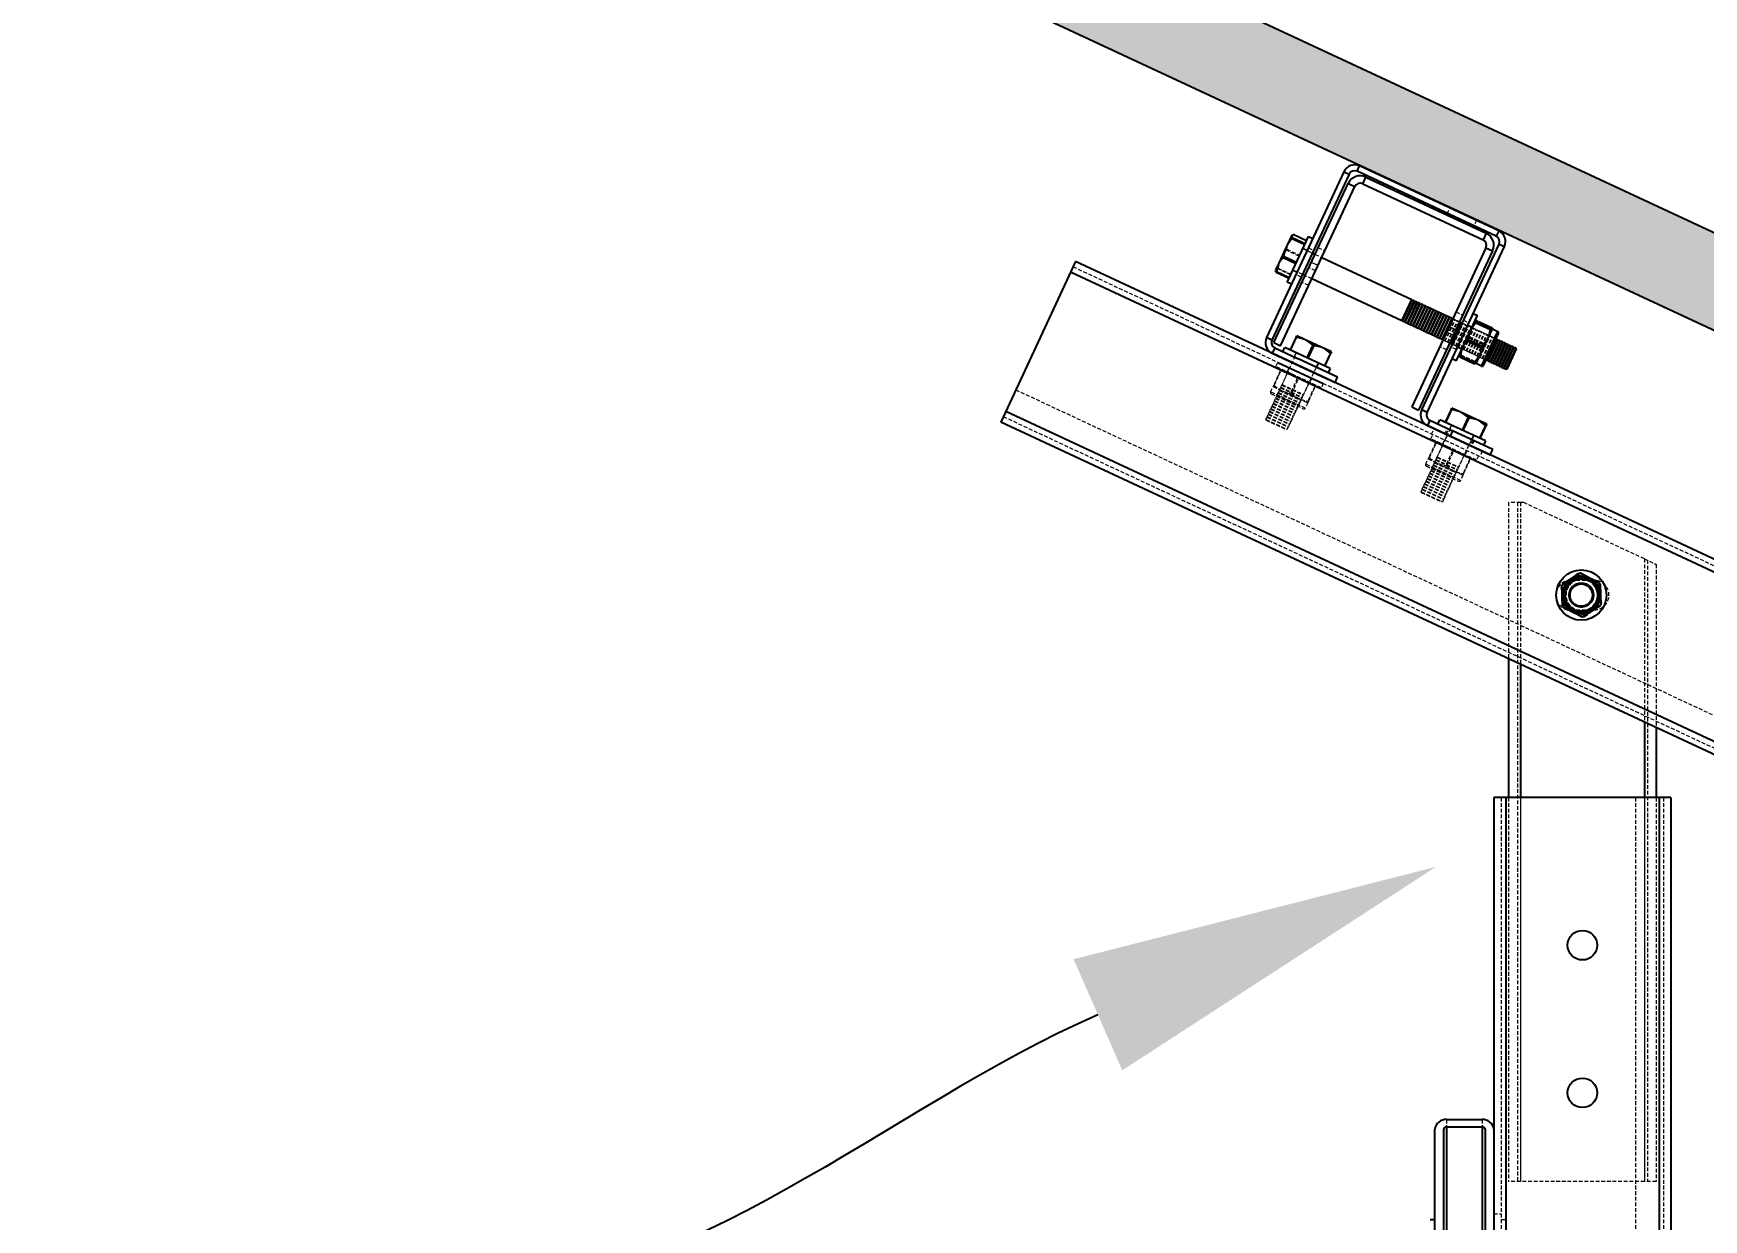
# Model space of a CAD drawing. Header units: millimetres. Extents: x -116399 to 112199, y -90759 to -31335.
# Drawn here: x -33124 to -32559, y -40128 to -39726 of the extents above; entities that cross this region are included whole.
import ezdxf
from ezdxf import colors
from ezdxf.entities.mleader import LeaderData, LeaderLine
from ezdxf.math import Vec2, Vec3

# ---------------------------------------------------------------- set-up
doc = ezdxf.new("R2010")
doc.units = ezdxf.units.MM
doc.linetypes.add('HIDDEN', pattern=[1.905, 1.27, -0.635])
doc.styles.add('Annotative', font='simplex.shx', dxfattribs={"height": 2.5})

# ---------------------------------------------------------------- blocks, each defined once
blk = doc.blocks.new('pannello sezione')
h = blk.add_hatch(color=4)
h.dxf.hatch_style = 1
h.paths.add_polyline_path([(1192, 0), (-1192, 0), (-1192, -30), (1192, -30)])
at = {"color": 4, "linetype": 'Continuous', "lineweight": 25}
for p, q in [((1192, 0), (-1192, 0)), ((1192, -30), (-1192, -30))]:
    blk.add_line(p, q, dxfattribs=at)
blk = doc.blocks.new('A$Cebdbe276')
at = {"color": 5, "linetype": 'Continuous', "lineweight": 25}
for p, q in [((-26, -2), (-26, 0)), ((26, 0), (-26, 0)), ((26, 0), (26, -2)), ((-30, -4), (-28, -4)), ((-30, -4), (-30, -66)), ((-28, -4), (-28, -66)), ((26, -2), (-26, -2)), ((28, -4), (30, -4)), ((28, -66), (28, -4)), ((30, -66), (30, -4)), ((-36.81, -30.89), (-36.9, -30.99)), ((-36.9, -30.97), (-36.9, -30.99)), ((-36.9, -30.99), (-36.9, -31.22)), ((-36.9, -31.22), (-36.4, -31.73)), ((-36.9, -31.22), (-36.9, -34.68)), ((-36.4, -31.98), (-36.9, -34.68)), ((-36.4, -30.47), (-36.57, -30.64)), ((-36.4, -30.47), (-31.6, -30.47)), ((-36.4, -31.98), (-36.4, -31.73)), ((-31.6, -31.73), (-36.4, -31.73)), ((-36.4, -31.98), (-31.6, -31.98)), ((-31.6, -29), (-30, -29)), ((-31.6, -45.05), (-31.6, -29)), ((-28, -33.5), (-27, -33.5)), ((-24.5, -33.5), (9.2, -33.5)), ((9.2, -41.5), (9.2, -33.5)), ((9.2, -33.7), (9.4, -33.7)), ((9.4, -33.5), (10.2, -33.5)), ((9.4, -41.5), (9.4, -33.5)), ((10.2, -41.5), (10.2, -33.5)), ((10.2, -33.7), (10.4, -33.7)), ((10.4, -33.5), (11.2, -33.5)), ((10.4, -41.5), (10.4, -33.5)), ((11.2, -41.5), (11.2, -33.5)), ((11.2, -33.7), (11.4, -33.7)), ((11.4, -33.5), (12.2, -33.5)), ((11.4, -41.5), (11.4, -33.5)), ((12.2, -41.5), (12.2, -33.5)), ((12.2, -33.7), (12.4, -33.7)), ((12.4, -33.5), (13.2, -33.5)), ((12.4, -41.5), (12.4, -33.5)), ((13.2, -41.5), (13.2, -33.5)), ((13.2, -33.7), (13.4, -33.7)), ((13.4, -33.5), (14.2, -33.5)), ((13.4, -41.5), (13.4, -33.5)), ((14.2, -41.5), (14.2, -33.5)), ((14.2, -33.7), (14.4, -33.7)), ((14.4, -33.5), (15.2, -33.5)), ((14.4, -41.5), (14.4, -33.5)), ((15.2, -41.5), (15.2, -33.5)), ((15.2, -33.7), (15.4, -33.7)), ((15.4, -33.5), (16.2, -33.5)), ((15.4, -41.5), (15.4, -33.5)), ((16.2, -41.5), (16.2, -33.5)), ((16.2, -33.7), (16.4, -33.7)), ((16.4, -33.5), (17.2, -33.5)), ((16.4, -41.5), (16.4, -33.5)), ((17.2, -41.5), (17.2, -33.5)), ((17.2, -33.7), (17.4, -33.7)), ((17.4, -33.5), (18.2, -33.5)), ((17.4, -41.5), (17.4, -33.5)), ((18.2, -41.5), (18.2, -33.5)), ((18.2, -33.7), (18.4, -33.7)), ((18.4, -33.5), (19.2, -33.5)), ((18.4, -41.5), (18.4, -33.5)), ((19.2, -41.5), (19.2, -33.5)), ((19.2, -33.7), (19.4, -33.7)), ((19.4, -33.5), (20.2, -33.5)), ((19.4, -41.5), (19.4, -33.5)), ((20.2, -41.5), (20.2, -33.5)), ((20.2, -33.7), (20.4, -33.7)), ((20.4, -33.5), (21.2, -33.5)), ((20.4, -41.5), (20.4, -33.5)), ((21.2, -41.5), (21.2, -33.5)), ((21.2, -33.7), (21.4, -33.7)), ((21.4, -33.5), (22.2, -33.5)), ((21.4, -41.5), (21.4, -33.5)), ((22.2, -41.5), (22.2, -33.5)), ((22.2, -33.7), (22.4, -33.7)), ((22.4, -33.5), (23.2, -33.5)), ((22.4, -41.5), (22.4, -33.5)), ((23.2, -41.5), (23.2, -33.5)), ((23.2, -33.7), (23.4, -33.7)), ((23.4, -33.5), (24.2, -33.5)), ((23.4, -41.5), (23.4, -33.5)), ((24.2, -41.5), (24.2, -33.5)), ((24.2, -33.7), (24.4, -33.7)), ((24.4, -33.5), (24.5, -33.5)), ((24.4, -41.5), (24.4, -33.5)), ((27, -33.5), (27.2, -33.5)), ((27.2, -41.5), (27.2, -33.5)), ((27.2, -33.7), (27.4, -33.7)), ((27.4, -33.5), (28, -33.5)), ((27.4, -41.5), (27.4, -33.5)), ((30, -29), (31.6, -29)), ((31.6, -45.05), (31.6, -29)), ((31.6, -31.01), (31.62, -30.98)), ((32.12, -30.74), (37.58, -30.74)), ((32.12, -31.53), (32.12, -31.3)), ((37.58, -31.3), (32.12, -31.3)), ((32.12, -31.53), (37.58, -31.53)), ((37.58, -31.53), (37.58, -31.3)), ((38.08, -30.98), (38.1, -31.01)), ((38.1, -31.01), (40.1, -31.01)), ((38.1, -43.99), (38.1, -31.01)), ((40.1, -43.99), (40.1, -31.01)), ((40.6, -43.49), (40.6, -31.51)), ((40.6, -33.5), (41.2, -33.5)), ((41.2, -41.5), (41.2, -33.5)), ((41.2, -33.7), (41.4, -33.7)), ((41.4, -33.5), (42.2, -33.5)), ((41.4, -41.5), (41.4, -33.5)), ((42.2, -41.5), (42.2, -33.5)), ((42.2, -33.7), (42.4, -33.7)), ((42.4, -33.5), (43.2, -33.5)), ((42.4, -41.5), (42.4, -33.5)), ((43.2, -41.5), (43.2, -33.5)), ((43.2, -33.7), (43.4, -33.7)), ((43.4, -33.5), (44.2, -33.5)), ((43.4, -41.5), (43.4, -33.5)), ((44.2, -41.5), (44.2, -33.5)), ((44.2, -33.7), (44.4, -33.7)), ((44.4, -33.5), (45.2, -33.5)), ((44.4, -41.5), (44.4, -33.5)), ((45.2, -41.5), (45.2, -33.5)), ((45.2, -33.7), (45.4, -33.7)), ((45.4, -33.5), (46.2, -33.5)), ((45.4, -41.5), (45.4, -33.5)), ((46.2, -41.5), (46.2, -33.5)), ((46.2, -33.7), (46.4, -33.7)), ((46.4, -33.5), (47.2, -33.5)), ((46.4, -41.5), (46.4, -33.5)), ((47.2, -41.5), (47.2, -33.5)), ((47.2, -33.7), (47.4, -33.7)), ((47.4, -33.5), (48.2, -33.5)), ((47.4, -41.5), (47.4, -33.5)), ((48.2, -41.5), (48.2, -33.5)), ((48.2, -33.7), (48.4, -33.7)), ((48.4, -41.3), (48.4, -33.7)), ((-36.9, -34.68), (-36.9, -35.93)), ((-36.9, -35.93), (-36.4, -38.63)), ((-36.9, -35.93), (-36.9, -41.19)), ((-36.4, -39), (-36.9, -41.19)), ((-31.6, -38.63), (-36.4, -38.63)), ((-36.4, -39), (-36.4, -38.63)), ((-36.4, -39), (-31.6, -39)), ((32.12, -38.29), (32.12, -37.88)), ((37.58, -37.88), (32.12, -37.88)), ((32.12, -38.29), (37.58, -38.29)), ((37.58, -38.29), (37.58, -37.88)), ((-36.9, -41.19), (-36.9, -42.21)), ((-36.9, -42.21), (-36.4, -44.4)), ((-36.9, -42.21), (-36.9, -44.03)), ((-36.4, -44.53), (-36.81, -44.11)), ((-31.6, -44.4), (-36.4, -44.4)), ((-36.4, -44.53), (-36.4, -44.4)), ((-36.4, -44.53), (-31.6, -44.53)), ((-31.6, -46), (-31.6, -45.05)), ((-27, -41.5), (-28, -41.5)), ((9.2, -41.5), (-24.5, -41.5)), ((9.4, -41.3), (9.2, -41.3)), ((10.2, -41.5), (9.4, -41.5)), ((10.4, -41.3), (10.2, -41.3)), ((11.2, -41.5), (10.4, -41.5)), ((11.4, -41.3), (11.2, -41.3)), ((12.2, -41.5), (11.4, -41.5)), ((12.4, -41.3), (12.2, -41.3)), ((13.2, -41.5), (12.4, -41.5)), ((13.4, -41.3), (13.2, -41.3)), ((14.2, -41.5), (13.4, -41.5)), ((14.4, -41.3), (14.2, -41.3)), ((15.2, -41.5), (14.4, -41.5)), ((15.4, -41.3), (15.2, -41.3)), ((16.2, -41.5), (15.4, -41.5)), ((16.4, -41.3), (16.2, -41.3)), ((17.2, -41.5), (16.4, -41.5)), ((17.4, -41.3), (17.2, -41.3)), ((18.2, -41.5), (17.4, -41.5)), ((18.4, -41.3), (18.2, -41.3)), ((19.2, -41.5), (18.4, -41.5)), ((19.4, -41.3), (19.2, -41.3)), ((20.2, -41.5), (19.4, -41.5)), ((20.4, -41.3), (20.2, -41.3)), ((21.2, -41.5), (20.4, -41.5)), ((21.4, -41.3), (21.2, -41.3)), ((22.2, -41.5), (21.4, -41.5)), ((22.4, -41.3), (22.2, -41.3)), ((23.2, -41.5), (22.4, -41.5)), ((23.4, -41.3), (23.2, -41.3)), ((24.2, -41.5), (23.4, -41.5)), ((24.4, -41.3), (24.2, -41.3)), ((24.5, -41.5), (24.4, -41.5)), ((27.2, -41.5), (27, -41.5)), ((27.4, -41.3), (27.2, -41.3)), ((28, -41.5), (27.4, -41.5)), ((32.2, -41.5), (31.6, -41.5)), ((31.62, -44.02), (31.6, -43.99)), ((31.6, -46), (31.6, -45.05)), ((32.12, -43.47), (32.12, -43.7)), ((32.12, -44.26), (32.12, -44.08)), ((37.58, -44.08), (32.12, -44.08)), ((32.12, -44.26), (37.58, -44.26)), ((37.95, -41.43), (37.58, -43.47)), ((37.58, -43.47), (37.58, -43.7)), ((37.58, -44.26), (37.58, -44.08)), ((38.1, -43.99), (38.08, -44.02)), ((40.1, -43.99), (38.1, -43.99)), ((41.2, -41.5), (40.6, -41.5)), ((41.4, -41.3), (41.2, -41.3)), ((42.2, -41.5), (41.4, -41.5)), ((42.4, -41.3), (42.2, -41.3)), ((43.2, -41.5), (42.4, -41.5)), ((43.4, -41.3), (43.2, -41.3)), ((44.2, -41.5), (43.4, -41.5)), ((44.4, -41.3), (44.2, -41.3)), ((45.2, -41.5), (44.4, -41.5)), ((45.4, -41.3), (45.2, -41.3)), ((46.2, -41.5), (45.4, -41.5)), ((46.4, -41.3), (46.2, -41.3)), ((47.2, -41.5), (46.4, -41.5)), ((47.4, -41.3), (47.2, -41.3)), ((48.2, -41.5), (47.4, -41.5)), ((48.4, -41.3), (48.2, -41.3)), ((-30, -46), (-31.6, -46)), ((31.6, -46), (30, -46)), ((-21, -61.6), (-21, -61.1)), ((-18.33, -61.1), (-21, -61.1)), ((-21, -61.6), (-20.81, -61.6)), ((-21, -61.6), (-21, -66.4)), ((-18.33, -61.1), (-20.81, -61.6)), ((-20.81, -66.4), (-20.81, -61.6)), ((-17.17, -61.1), (-18.33, -61.1)), ((-11.83, -61.1), (-17.17, -61.1)), ((-14.69, -61.6), (-17.17, -61.1)), ((-14.69, -61.6), (-14.31, -61.6)), ((-14.69, -61.6), (-14.69, -66.4)), ((-11.83, -61.1), (-14.31, -61.6)), ((-14.31, -66.4), (-14.31, -61.6)), ((-10.67, -61.1), (-11.83, -61.1)), ((-8.19, -61.6), (-10.67, -61.1)), ((-8, -61.1), (-10.67, -61.1)), ((-8.19, -61.6), (-8.19, -66.4)), ((-8.19, -61.6), (-8, -61.6)), ((-8, -61.1), (-8, -61.6)), ((-8, -66.4), (-8, -61.6)), ((37, -61.6), (37, -61.1)), ((39.67, -61.1), (37, -61.1)), ((37, -61.6), (37.19, -61.6)), ((37, -61.6), (37, -66.4)), ((39.67, -61.1), (37.19, -61.6)), ((37.19, -66.4), (37.19, -61.6)), ((40.83, -61.1), (39.67, -61.1)), ((46.17, -61.1), (40.83, -61.1)), ((43.31, -61.6), (40.83, -61.1)), ((43.31, -61.6), (43.69, -61.6)), ((43.31, -61.6), (43.31, -66.4)), ((46.17, -61.1), (43.69, -61.6)), ((43.69, -66.4), (43.69, -61.6)), ((47.33, -61.1), (46.17, -61.1)), ((49.81, -61.6), (47.33, -61.1)), ((50, -61.1), (47.33, -61.1)), ((49.81, -61.6), (49.81, -66.4)), ((49.81, -61.6), (50, -61.6)), ((50, -61.1), (50, -61.6)), ((50, -66.4), (50, -61.6)), ((-28, -66), (-30, -66)), ((-23, -68), (-23, -66.4)), ((-6, -66.4), (-23, -66.4)), ((-6, -66.4), (-6, -68)), ((30, -66), (28, -66)), ((35, -68), (35, -66.4)), ((52, -66.4), (35, -66.4)), ((52, -66.4), (52, -68)), ((-26, -68), (-26, -70)), ((-26, -68), (-17.5, -68)), ((-26, -70), (-17.5, -70)), ((-2.5, -68), (-17.5, -68)), ((-17.5, -70), (-2.5, -70)), ((-2.5, -70), (-2.5, -68)), ((32, -68), (32, -70)), ((32, -68), (40.5, -68)), ((32, -70), (40.5, -70)), ((40.5, -68), (40.5, -70)), ((55.5, -68), (40.5, -68)), ((40.5, -70), (55.5, -70)), ((55.5, -70), (55.5, -68))]:
    blk.add_line(p, q, dxfattribs=at)
at = {"color": 5, "linetype": 'HIDDEN', "lineweight": 18}
for p, q in [((-26, 0), (-26, -2)), ((-26, -2), (-26, 0)), ((-26, 0), (-26, -2)), ((-26, -2), (-26, 0)), ((-26, 0), (-26, -2)), ((-26, -2), (-26, 0)), ((-26, 0), (-26, -2)), ((-26, -2), (-26, 0)), ((-26, 0), (-26, -2)), ((-26, -2), (-26, 0)), ((-26, 0), (-26, -2)), ((-26, -2), (-26, 0)), ((-26, 0), (-26, -2)), ((-26, -2), (-26, 0)), ((-26, 0), (-26, -2)), ((-26, -2), (-26, 0)), ((-26, 0), (-26, -2)), ((7.72, -2), (7.72, 0)), ((17.72, 0), (17.72, -2)), ((26, -2), (26, 0)), ((26, 0), (26, -2)), ((26, -2), (26, 0)), ((26, 0), (26, -2)), ((26, -2), (26, 0)), ((26, 0), (26, -2)), ((26, -2), (26, 0)), ((26, 0), (26, -2)), ((26, -2), (26, 0)), ((26, 0), (26, -2)), ((26, -2), (26, 0)), ((26, 0), (26, -2)), ((26, -2), (26, 0)), ((26, 0), (26, -2)), ((26, -2), (26, 0)), ((26, 0), (26, -2)), ((26, -2), (26, 0)), ((-28, -4), (-30, -4)), ((-30, -4), (-28, -4)), ((-28, -4), (-30, -4)), ((-30, -4), (-28, -4)), ((-28, -4), (-30, -4)), ((-30, -4), (-28, -4)), ((-28, -4), (-30, -4)), ((-30, -4), (-28, -4)), ((-28, -4), (-30, -4)), ((-30, -4), (-28, -4)), ((-28, -4), (-30, -4)), ((-30, -4), (-28, -4)), ((-28, -4), (-30, -4)), ((-30, -4), (-28, -4)), ((-28, -4), (-30, -4)), ((-30, -4), (-28, -4)), ((-28, -4), (-30, -4)), ((30, -4), (28, -4)), ((28, -4), (30, -4)), ((30, -4), (28, -4)), ((28, -4), (30, -4)), ((30, -4), (28, -4)), ((28, -4), (30, -4)), ((30, -4), (28, -4)), ((28, -4), (30, -4)), ((30, -4), (28, -4)), ((28, -4), (30, -4)), ((30, -4), (28, -4)), ((28, -4), (30, -4)), ((30, -4), (28, -4)), ((28, -4), (30, -4)), ((30, -4), (28, -4)), ((28, -4), (30, -4)), ((30, -4), (28, -4)), ((-36.9, -32.79), (-36.4, -30.6)), ((-36.4, -36), (-36.9, -33.81)), ((-36.4, -30.47), (-36.4, -30.6)), ((-31.6, -30.6), (-36.4, -30.6)), ((-31.6, -33.3), (-30, -33.3)), ((-31.6, -33.5), (-28, -33.5)), ((-30, -32.5), (-28, -32.5)), ((24.5, -33.5), (25.2, -33.5)), ((25.2, -41.5), (25.2, -33.5)), ((25.2, -33.7), (25.4, -33.7)), ((25.4, -41.5), (25.4, -33.5)), ((25.4, -33.5), (26.2, -33.5)), ((26.2, -41.5), (26.2, -33.5)), ((26.2, -33.7), (26.4, -33.7)), ((26.4, -41.5), (26.4, -33.5)), ((26.4, -33.5), (27, -33.5)), ((28, -32.5), (30, -32.5)), ((28, -33.5), (28.2, -33.5)), ((28.2, -41.5), (28.2, -33.5)), ((28.2, -33.7), (28.4, -33.7)), ((28.4, -41.5), (28.4, -33.5)), ((28.4, -33.5), (29.2, -33.5)), ((29.2, -41.5), (29.2, -33.5)), ((29.2, -33.7), (29.4, -33.7)), ((29.4, -41.5), (29.4, -33.5)), ((29.4, -33.5), (30.2, -33.5)), ((30, -33.3), (31.6, -33.3)), ((30.2, -41.5), (30.2, -33.5)), ((30.2, -33.7), (30.4, -33.7)), ((30.4, -41.5), (30.4, -33.5)), ((30.4, -33.5), (31.2, -33.5)), ((31.2, -41.5), (31.2, -33.5)), ((31.2, -33.7), (31.4, -33.7)), ((31.4, -41.5), (31.4, -33.5)), ((31.4, -33.5), (32.2, -33.5)), ((31.6, -43.97), (31.6, -31.03)), ((31.6, -33.5), (40.5, -33.5)), ((32.12, -30.74), (32.12, -30.92)), ((37.58, -30.92), (32.12, -30.92)), ((32.2, -41.5), (32.2, -33.5)), ((32.2, -33.7), (32.4, -33.7)), ((32.4, -41.5), (32.4, -33.5)), ((32.4, -33.5), (33.2, -33.5)), ((33.2, -41.5), (33.2, -33.5)), ((33.2, -33.7), (33.4, -33.7)), ((33.4, -41.5), (33.4, -33.5)), ((33.4, -33.5), (34.2, -33.5)), ((34.2, -41.5), (34.2, -33.5)), ((34.2, -33.7), (34.4, -33.7)), ((34.4, -41.5), (34.4, -33.5)), ((34.4, -33.5), (35.2, -33.5)), ((35.2, -41.5), (35.2, -33.5)), ((35.2, -33.7), (35.4, -33.7)), ((35.4, -41.5), (35.4, -33.5)), ((35.4, -33.5), (36.2, -33.5)), ((36.2, -41.5), (36.2, -33.5)), ((36.2, -33.7), (36.4, -33.7)), ((36.4, -41.5), (36.4, -33.5)), ((36.4, -33.5), (37.2, -33.5)), ((37.2, -41.5), (37.2, -33.5)), ((37.2, -33.7), (37.4, -33.7)), ((37.4, -41.5), (37.4, -33.5)), ((37.4, -33.5), (38.2, -33.5)), ((37.58, -30.74), (37.58, -30.92)), ((38.2, -41.5), (38.2, -33.5)), ((38.2, -33.7), (38.4, -33.7)), ((38.4, -41.5), (38.4, -33.5)), ((38.4, -33.5), (39.2, -33.5)), ((39.2, -41.5), (39.2, -33.5)), ((39.2, -33.7), (39.4, -33.7)), ((39.4, -41.5), (39.4, -33.5)), ((39.4, -33.5), (40.2, -33.5)), ((40.1, -31.01), (40.1, -43.97)), ((40.2, -41.5), (40.2, -33.5)), ((40.2, -33.7), (40.4, -33.7)), ((40.4, -41.5), (40.4, -33.5)), ((40.4, -33.5), (40.6, -33.5)), ((40.5, -33.5), (40.6, -33.4)), ((40.5, -41.5), (40.5, -33.5)), ((-36.9, -39.07), (-36.4, -36.37)), ((-36.4, -36), (-36.4, -36.37)), ((-36.4, -36), (-31.6, -36)), ((-31.6, -36.37), (-36.4, -36.37)), ((24.5, -36.5), (27, -36.5)), ((27, -36.5), (24.5, -36.5)), ((24.5, -36.5), (27, -36.5)), ((27, -36.5), (24.5, -36.5)), ((24.5, -36.5), (27, -36.5)), ((27, -36.5), (24.5, -36.5)), ((24.5, -36.5), (27, -36.5)), ((27, -36.5), (24.5, -36.5)), ((27, -38.5), (24.5, -38.5)), ((27, -38.5), (24.5, -38.5)), ((27, -38.5), (24.5, -38.5)), ((27, -38.5), (24.5, -38.5)), ((27, -38.5), (24.5, -38.5)), ((27, -38.5), (24.5, -38.5)), ((27, -38.5), (24.5, -38.5)), ((27, -38.5), (24.5, -38.5)), ((32.12, -36.71), (32.12, -37.12)), ((32.12, -36.71), (37.58, -36.71)), ((37.58, -37.12), (32.12, -37.12)), ((37.58, -36.71), (37.58, -37.12)), ((-36.4, -43.02), (-36.9, -40.32)), ((-36.4, -43.02), (-31.6, -43.02)), ((-36.4, -43.02), (-36.4, -43.27)), ((-31.6, -43.27), (-36.4, -43.27)), ((-28, -41.5), (-31.6, -41.5)), ((-30, -41.7), (-31.6, -41.7)), ((-28, -42.5), (-30, -42.5)), ((25.2, -41.5), (24.5, -41.5)), ((25.4, -41.3), (25.2, -41.3)), ((26.2, -41.5), (25.4, -41.5)), ((26.4, -41.3), (26.2, -41.3)), ((27, -41.5), (26.4, -41.5)), ((28.2, -41.5), (28, -41.5)), ((30, -42.5), (28, -42.5)), ((28.4, -41.3), (28.2, -41.3)), ((29.2, -41.5), (28.4, -41.5)), ((29.4, -41.3), (29.2, -41.3)), ((30.2, -41.5), (29.4, -41.5)), ((31.6, -41.7), (30, -41.7)), ((30.4, -41.3), (30.2, -41.3)), ((31.2, -41.5), (30.4, -41.5)), ((31.4, -41.3), (31.2, -41.3)), ((31.6, -41.5), (31.4, -41.5)), ((40.5, -41.5), (31.6, -41.5)), ((32.12, -43.47), (37.58, -43.47)), ((37.58, -43.7), (32.12, -43.7)), ((32.4, -41.3), (32.2, -41.3)), ((33.2, -41.5), (32.4, -41.5)), ((33.4, -41.3), (33.2, -41.3)), ((34.2, -41.5), (33.4, -41.5)), ((34.4, -41.3), (34.2, -41.3)), ((35.2, -41.5), (34.4, -41.5)), ((35.4, -41.3), (35.2, -41.3)), ((36.2, -41.5), (35.4, -41.5)), ((36.4, -41.3), (36.2, -41.3)), ((37.2, -41.5), (36.4, -41.5)), ((37.4, -41.3), (37.2, -41.3)), ((38.2, -41.5), (37.4, -41.5)), ((38.4, -41.3), (38.2, -41.3)), ((39.2, -41.5), (38.4, -41.5)), ((39.4, -41.3), (39.2, -41.3)), ((40.2, -41.5), (39.4, -41.5)), ((40.1, -43.97), (40.1, -43.99)), ((40.4, -41.3), (40.2, -41.3)), ((40.6, -41.5), (40.4, -41.5)), ((40.6, -41.6), (40.5, -41.5)), ((-28, -66), (-30, -66)), ((-28, -66), (-30, -66)), ((-28, -66), (-30, -66)), ((-28, -66), (-30, -66)), ((-28, -66), (-30, -66)), ((-28, -66), (-30, -66)), ((-28, -66), (-30, -66)), ((-28, -66), (-30, -66)), ((-28, -66), (-30, -66)), ((-28, -66), (-30, -66)), ((-28, -66), (-30, -66)), ((-28, -66), (-30, -66)), ((-28, -66), (-30, -66)), ((-28, -66), (-30, -66)), ((-28, -66), (-30, -66)), ((-28, -66), (-30, -66)), ((-28, -66), (-30, -66)), ((-18.7, -68), (-18.7, -66.4)), ((-18.5, -78.2), (-18.5, -66.4)), ((-10.5, -66.4), (-10.5, -78.2)), ((-10.3, -66.4), (-10.3, -68)), ((30, -66), (28, -66)), ((30, -66), (28, -66)), ((30, -66), (28, -66)), ((30, -66), (28, -66)), ((30, -66), (28, -66)), ((30, -66), (28, -66)), ((30, -66), (28, -66)), ((30, -66), (28, -66)), ((30, -66), (28, -66)), ((30, -66), (28, -66)), ((30, -66), (28, -66)), ((30, -66), (28, -66)), ((30, -66), (28, -66)), ((30, -66), (28, -66)), ((30, -66), (28, -66)), ((30, -66), (28, -66)), ((30, -66), (28, -66)), ((39.3, -68), (39.3, -66.4)), ((39.5, -78.2), (39.5, -66.4)), ((47.5, -66.4), (47.5, -78.2)), ((47.7, -66.4), (47.7, -68)), ((-26, -68), (-26, -70)), ((-26, -68), (-26, -70)), ((-26, -68), (-26, -70)), ((-26, -68), (-26, -70)), ((-26, -68), (-26, -70)), ((-26, -68), (-26, -70)), ((-26, -68), (-26, -70)), ((-26, -68), (-26, -70)), ((-26, -68), (-26, -70)), ((-26, -68), (-26, -70)), ((-26, -68), (-26, -70)), ((-26, -68), (-26, -70)), ((-26, -68), (-26, -70)), ((-26, -68), (-26, -70)), ((-26, -68), (-26, -70)), ((-26, -68), (-26, -70)), ((-26, -68), (-26, -70)), ((-23, -73.6), (-23, -72)), ((-18.7, -73.6), (-18.7, -72)), ((-10.3, -72), (-10.3, -73.6)), ((-6, -72), (-6, -73.6)), ((32, -68), (32, -70)), ((32, -68), (32, -70)), ((32, -68), (32, -70)), ((32, -68), (32, -70)), ((32, -68), (32, -70)), ((32, -68), (32, -70)), ((32, -68), (32, -70)), ((32, -68), (32, -70)), ((32, -68), (32, -70)), ((32, -68), (32, -70)), ((32, -68), (32, -70)), ((32, -68), (32, -70)), ((32, -68), (32, -70)), ((32, -68), (32, -70)), ((32, -68), (32, -70)), ((32, -68), (32, -70)), ((32, -68), (32, -70)), ((34.5, -72), (34.5, -70)), ((35, -73.6), (35, -72)), ((38.55, -70), (38.55, -68)), ((39, -70), (39, -68)), ((39.3, -73.6), (39.3, -72)), ((39.5, -72), (39.5, -70)), ((39.5, -70), (39.5, -72)), ((40.5, -70), (40.5, -68)), ((40.5, -68), (40.5, -70)), ((40.5, -70), (40.5, -68)), ((40.5, -68), (40.5, -70)), ((40.5, -70), (40.5, -68)), ((40.5, -68), (40.5, -70)), ((40.5, -70), (40.5, -68)), ((40.5, -68), (40.5, -70)), ((40.5, -70), (40.5, -68)), ((40.5, -68), (40.5, -70)), ((40.5, -70), (40.5, -68)), ((40.5, -68), (40.5, -70)), ((40.5, -70), (40.5, -68)), ((40.5, -68), (40.5, -70)), ((40.5, -70), (40.5, -68)), ((40.5, -68), (40.5, -70)), ((40.5, -70), (40.5, -68)), ((47.5, -70), (47.5, -72)), ((47.5, -70), (47.5, -72)), ((47.7, -72), (47.7, -73.6)), ((48, -68), (48, -70)), ((48.45, -68), (48.45, -70)), ((52, -72), (52, -73.6)), ((52.5, -70), (52.5, -72)), ((-6, -73.6), (-23, -73.6)), ((-21, -73.61), (-20.99, -73.6)), ((-21, -74.12), (-21, -73.61)), ((-20.79, -74.12), (-21, -74.12)), ((-21, -74.12), (-20.79, -74.12)), ((-21, -74.12), (-21, -79.58)), ((-8.01, -73.6), (-20.99, -73.6)), ((-20.79, -79.58), (-20.79, -74.12)), ((-18.5, -82.5), (-18.5, -73.6)), ((-18.5, -78.2), (-10.5, -78.2)), ((-18.5, -78.4), (-10.5, -78.4)), ((-18.5, -79.2), (-18.5, -78.4)), ((-18.5, -79.2), (-10.5, -79.2)), ((-18.3, -78.4), (-18.3, -78.2)), ((-18.3, -79.4), (-18.3, -79.2)), ((-14.71, -74.12), (-14.29, -74.12)), ((-14.71, -74.12), (-14.71, -79.58)), ((-14.29, -79.58), (-14.29, -74.12)), ((-10.7, -78.2), (-10.7, -78.4)), ((-10.7, -79.2), (-10.7, -79.4)), ((-10.5, -73.6), (-10.5, -82.5)), ((-10.5, -78.4), (-10.5, -79.2)), ((-8.21, -74.12), (-8, -74.12)), ((-8, -74.12), (-8.21, -74.12)), ((-8.21, -74.12), (-8.21, -79.58)), ((-8.01, -73.6), (-8, -73.61)), ((-8, -74.12), (-8, -73.61)), ((-8, -79.58), (-8, -74.12)), ((52, -73.6), (35, -73.6)), ((37, -73.61), (37.01, -73.6)), ((37, -74.12), (37, -73.61)), ((37.21, -74.12), (37, -74.12)), ((37, -74.12), (37.21, -74.12)), ((37, -74.12), (37, -79.58)), ((49.99, -73.6), (37.01, -73.6)), ((37.21, -79.58), (37.21, -74.12)), ((39.5, -82.5), (39.5, -73.6)), ((39.5, -78.2), (47.5, -78.2)), ((39.5, -78.4), (47.5, -78.4)), ((39.5, -79.2), (39.5, -78.4)), ((39.5, -79.2), (47.5, -79.2)), ((39.7, -78.4), (39.7, -78.2)), ((39.7, -79.4), (39.7, -79.2)), ((43.29, -74.12), (43.71, -74.12)), ((43.29, -74.12), (43.29, -79.58)), ((43.71, -79.58), (43.71, -74.12)), ((47.3, -78.2), (47.3, -78.4)), ((47.3, -79.2), (47.3, -79.4)), ((47.5, -73.6), (47.5, -82.5)), ((47.5, -78.4), (47.5, -79.2)), ((49.79, -74.12), (50, -74.12)), ((50, -74.12), (49.79, -74.12)), ((49.79, -74.12), (49.79, -79.58)), ((49.99, -73.6), (50, -73.61)), ((50, -74.12), (50, -73.61)), ((50, -79.58), (50, -74.12)), ((-21, -79.58), (-21, -80.09)), ((-20.79, -79.58), (-21, -79.58)), ((-21, -79.58), (-20.79, -79.58)), ((-20.99, -80.1), (-21, -80.09)), ((-20.99, -80.1), (-8.01, -80.1)), ((-20.99, -82.1), (-20.99, -80.1)), ((-8.01, -82.1), (-20.99, -82.1)), ((-20.49, -82.6), (-8.51, -82.6)), ((-18.6, -82.6), (-18.5, -82.5)), ((-18.5, -79.4), (-10.5, -79.4)), ((-18.5, -80.2), (-18.5, -79.4)), ((-18.5, -80.2), (-10.5, -80.2)), ((-18.5, -80.4), (-10.5, -80.4)), ((-18.5, -81.2), (-18.5, -80.4)), ((-18.5, -81.2), (-10.5, -81.2)), ((-18.5, -81.4), (-10.5, -81.4)), ((-18.5, -82.2), (-18.5, -81.4)), ((-18.5, -82.2), (-10.5, -82.2)), ((-18.5, -82.4), (-10.5, -82.4)), ((-18.5, -83.2), (-18.5, -82.4)), ((-18.5, -82.5), (-10.5, -82.5)), ((-18.5, -83.2), (-10.5, -83.2)), ((-18.5, -83.4), (-10.5, -83.4)), ((-18.5, -84.2), (-18.5, -83.4)), ((-18.5, -84.2), (-10.5, -84.2)), ((-18.5, -84.4), (-10.5, -84.4)), ((-18.5, -85.2), (-18.5, -84.4)), ((-18.3, -80.4), (-18.3, -80.2)), ((-18.3, -81.4), (-18.3, -81.2)), ((-18.3, -82.4), (-18.3, -82.2)), ((-18.3, -83.4), (-18.3, -83.2)), ((-18.3, -84.4), (-18.3, -84.2)), ((-14.71, -79.58), (-14.29, -79.58)), ((-10.7, -80.2), (-10.7, -80.4)), ((-10.7, -81.2), (-10.7, -81.4)), ((-10.7, -82.2), (-10.7, -82.4)), ((-10.7, -83.2), (-10.7, -83.4)), ((-10.7, -84.2), (-10.7, -84.4)), ((-10.5, -79.4), (-10.5, -80.2)), ((-10.5, -80.4), (-10.5, -81.2)), ((-10.5, -81.4), (-10.5, -82.2)), ((-10.5, -82.4), (-10.5, -83.2)), ((-10.5, -82.5), (-10.4, -82.6)), ((-10.5, -83.4), (-10.5, -84.2)), ((-10.5, -84.4), (-10.5, -85.2)), ((-8, -79.58), (-8.21, -79.58)), ((-8.21, -79.58), (-8, -79.58)), ((-8, -80.09), (-8.01, -80.1)), ((-8.01, -80.1), (-8.01, -82.1)), ((-8, -79.58), (-8, -80.09)), ((37, -79.58), (37, -80.09)), ((37.21, -79.58), (37, -79.58)), ((37, -79.58), (37.21, -79.58)), ((37.01, -80.1), (37, -80.09)), ((37.01, -80.1), (49.99, -80.1)), ((37.01, -82.1), (37.01, -80.1)), ((49.99, -82.1), (37.01, -82.1)), ((37.51, -82.6), (49.49, -82.6)), ((39.4, -82.6), (39.5, -82.5)), ((39.5, -79.4), (47.5, -79.4)), ((39.5, -80.2), (39.5, -79.4)), ((39.5, -80.2), (47.5, -80.2)), ((39.5, -80.4), (47.5, -80.4)), ((39.5, -81.2), (39.5, -80.4)), ((39.5, -81.2), (47.5, -81.2)), ((39.5, -81.4), (47.5, -81.4)), ((39.5, -82.2), (39.5, -81.4)), ((39.5, -82.2), (47.5, -82.2)), ((39.5, -82.4), (47.5, -82.4)), ((39.5, -83.2), (39.5, -82.4)), ((39.5, -82.5), (47.5, -82.5)), ((39.5, -83.2), (47.5, -83.2)), ((39.5, -83.4), (47.5, -83.4)), ((39.5, -84.2), (39.5, -83.4)), ((39.5, -84.2), (47.5, -84.2)), ((39.5, -84.4), (47.5, -84.4)), ((39.5, -85.2), (39.5, -84.4)), ((39.7, -80.4), (39.7, -80.2)), ((39.7, -81.4), (39.7, -81.2)), ((39.7, -82.4), (39.7, -82.2)), ((39.7, -83.4), (39.7, -83.2)), ((39.7, -84.4), (39.7, -84.2)), ((43.29, -79.58), (43.71, -79.58)), ((47.3, -80.2), (47.3, -80.4)), ((47.3, -81.2), (47.3, -81.4)), ((47.3, -82.2), (47.3, -82.4)), ((47.3, -83.2), (47.3, -83.4)), ((47.3, -84.2), (47.3, -84.4)), ((47.5, -79.4), (47.5, -80.2)), ((47.5, -80.4), (47.5, -81.2)), ((47.5, -81.4), (47.5, -82.2)), ((47.5, -82.4), (47.5, -83.2)), ((47.5, -82.5), (47.6, -82.6)), ((47.5, -83.4), (47.5, -84.2)), ((47.5, -84.4), (47.5, -85.2)), ((50, -79.58), (49.79, -79.58)), ((49.79, -79.58), (50, -79.58)), ((50, -80.09), (49.99, -80.1)), ((49.99, -80.1), (49.99, -82.1)), ((50, -79.58), (50, -80.09)), ((-18.5, -85.2), (-10.5, -85.2)), ((-18.5, -85.4), (-10.5, -85.4)), ((-18.5, -86.2), (-18.5, -85.4)), ((-18.5, -86.2), (-10.5, -86.2)), ((-18.5, -86.4), (-10.5, -86.4)), ((-18.5, -87.2), (-18.5, -86.4)), ((-18.5, -87.2), (-10.5, -87.2)), ((-18.5, -87.4), (-10.5, -87.4)), ((-18.5, -88.2), (-18.5, -87.4)), ((-18.5, -88.2), (-10.5, -88.2)), ((-18.5, -88.4), (-10.5, -88.4)), ((-18.5, -89.2), (-18.5, -88.4)), ((-18.5, -89.2), (-10.5, -89.2)), ((-18.5, -89.4), (-10.5, -89.4)), ((-18.5, -90.2), (-18.5, -89.4)), ((-18.5, -90.2), (-10.5, -90.2)), ((-18.5, -90.4), (-10.5, -90.4)), ((-18.5, -91.2), (-18.5, -90.4)), ((-18.3, -85.4), (-18.3, -85.2)), ((-18.3, -86.4), (-18.3, -86.2)), ((-18.3, -87.4), (-18.3, -87.2)), ((-18.3, -88.4), (-18.3, -88.2)), ((-18.3, -89.4), (-18.3, -89.2)), ((-18.3, -90.4), (-18.3, -90.2)), ((-10.7, -85.2), (-10.7, -85.4)), ((-10.7, -86.2), (-10.7, -86.4)), ((-10.7, -87.2), (-10.7, -87.4)), ((-10.7, -88.2), (-10.7, -88.4)), ((-10.7, -89.2), (-10.7, -89.4)), ((-10.7, -90.2), (-10.7, -90.4)), ((-10.5, -85.4), (-10.5, -86.2)), ((-10.5, -86.4), (-10.5, -87.2)), ((-10.5, -87.4), (-10.5, -88.2)), ((-10.5, -88.4), (-10.5, -89.2)), ((-10.5, -89.4), (-10.5, -90.2)), ((-10.5, -90.4), (-10.5, -91.2)), ((39.5, -85.2), (47.5, -85.2)), ((39.5, -85.4), (47.5, -85.4)), ((39.5, -86.2), (39.5, -85.4)), ((39.5, -86.2), (47.5, -86.2)), ((39.5, -86.4), (47.5, -86.4)), ((39.5, -87.2), (39.5, -86.4)), ((39.5, -87.2), (47.5, -87.2)), ((39.5, -87.4), (47.5, -87.4)), ((39.5, -88.2), (39.5, -87.4)), ((39.5, -88.2), (47.5, -88.2)), ((39.5, -88.4), (47.5, -88.4)), ((39.5, -89.2), (39.5, -88.4)), ((39.5, -89.2), (47.5, -89.2)), ((39.5, -89.4), (47.5, -89.4)), ((39.5, -90.2), (39.5, -89.4)), ((39.5, -90.2), (47.5, -90.2)), ((39.5, -90.4), (47.5, -90.4)), ((39.5, -91.2), (39.5, -90.4)), ((39.7, -85.4), (39.7, -85.2)), ((39.7, -86.4), (39.7, -86.2)), ((39.7, -87.4), (39.7, -87.2)), ((39.7, -88.4), (39.7, -88.2)), ((39.7, -89.4), (39.7, -89.2)), ((39.7, -90.4), (39.7, -90.2)), ((47.3, -85.2), (47.3, -85.4)), ((47.3, -86.2), (47.3, -86.4)), ((47.3, -87.2), (47.3, -87.4)), ((47.3, -88.2), (47.3, -88.4)), ((47.3, -89.2), (47.3, -89.4)), ((47.3, -90.2), (47.3, -90.4)), ((47.5, -85.4), (47.5, -86.2)), ((47.5, -86.4), (47.5, -87.2)), ((47.5, -87.4), (47.5, -88.2)), ((47.5, -88.4), (47.5, -89.2)), ((47.5, -89.4), (47.5, -90.2)), ((47.5, -90.4), (47.5, -91.2)), ((-18.5, -91.2), (-10.5, -91.2)), ((-18.3, -91.4), (-18.3, -91.2)), ((-18.3, -91.4), (-10.7, -91.4)), ((-10.7, -91.2), (-10.7, -91.4)), ((39.5, -91.2), (47.5, -91.2)), ((39.7, -91.4), (39.7, -91.2)), ((39.7, -91.4), (47.3, -91.4)), ((47.3, -91.2), (47.3, -91.4))]:
    blk.add_line(p, q, dxfattribs=at)
at = {"color": 1, "linetype": 'Continuous', "lineweight": 25}
for p, q in [((-22.5, -5), (-22.5, -2.5)), ((-22.5, -2.5), (22.5, -2.5)), ((-22.5, -5), (22.5, -5)), ((22.5, -2.5), (22.5, -5)), ((-27, -7), (-24.5, -7)), ((-27, -66.5), (-27, -7)), ((-24.5, -66.5), (-24.5, -7)), ((24.5, -7), (27, -7)), ((24.5, -7), (24.5, -66.5)), ((27, -7), (27, -66.5)), ((-27, -66.5), (-24.5, -66.5)), ((24.5, -66.5), (27, -66.5))]:
    blk.add_line(p, q, dxfattribs=at)
at = {"color": 1, "linetype": 'HIDDEN', "lineweight": 18}
for p, q in [((-22.5, -2.5), (-22.5, -5)), ((22.5, -5), (22.5, -2.5)), ((-24.5, -7), (-27, -7)), ((27, -7), (24.5, -7)), ((-27, -31), (-24.5, -31)), ((-27, -33.5), (-24.5, -33.5)), ((24.5, -31), (27, -31)), ((-27, -36.5), (-24.5, -36.5)), ((-24.5, -36.5), (-27, -36.5)), ((-24.5, -36.5), (-27, -36.5)), ((-27, -36.5), (-24.5, -36.5)), ((-24.5, -36.5), (-27, -36.5)), ((-27, -36.5), (-24.5, -36.5)), ((-24.5, -36.5), (-27, -36.5)), ((-27, -36.5), (-24.5, -36.5)), ((-24.5, -38.5), (-27, -38.5)), ((-24.5, -38.5), (-27, -38.5)), ((-24.5, -38.5), (-27, -38.5)), ((-24.5, -38.5), (-27, -38.5)), ((-24.5, -38.5), (-27, -38.5)), ((-24.5, -38.5), (-27, -38.5)), ((-24.5, -38.5), (-27, -38.5)), ((-24.5, -38.5), (-27, -38.5)), ((-24.5, -41.5), (-27, -41.5)), ((-24.5, -44), (-27, -44)), ((27, -44), (24.5, -44))]:
    blk.add_line(p, q, dxfattribs=at)
at = {"color": 5}
blk.add_line((-23, -72), (-6, -72), dxfattribs=at)
at = {"color": 5, "linetype": 'Continuous', "lineweight": 25, "flags": 128}
for points in [[(32.12, -30.74), (31.61, -31.03), (32.12, -31.3)], [(31.62, -33.58), (31.62, -33.44), (32.12, -30.92)], [(37.58, -31.3), (38.09, -31.02), (37.58, -30.74)], [(37.58, -30.92), (37.99, -32.52), (38.05, -33.59)], [(32.12, -44.26), (31.61, -43.97), (32.12, -43.7)], [(32.12, -43.47), (31.71, -41.71), (31.7, -41.5)], [(37.58, -43.7), (38.09, -43.98), (37.58, -44.26)]]:
    blk.add_lwpolyline(points, dxfattribs=at)
at = {"color": 5, "linetype": 'HIDDEN', "lineweight": 18, "flags": 128}
for points in [[(32.12, -36.71), (31.71, -35.11), (31.62, -33.58)], [(38.05, -33.59), (38.08, -34.19), (37.58, -36.71)], [(31.7, -41.5), (31.62, -39.88), (32.12, -37.12)]]:
    blk.add_lwpolyline(points, dxfattribs=at)
at = {"color": 5, "linetype": 'Continuous', "lineweight": 25}
for centre, radius, start, end in [((-26, -4), 4, 90, 180), ((26, -4), 4, 0, 90), ((-26, -4), 2, 90, 180), ((26, -4), 2, 0, 90), ((41.77, -34.71), 10.16, 161.7998, 198.2002), ((27.93, -34.71), 10.16, 341.7998, 18.2002), ((40.1, -31.51), 0.5, 0, 90), ((40.11, -41.19), 8.5, 160.0939, 199.9061), ((29.59, -41.19), 8.5, 340.0939, 19.9061), ((40.1, -43.49), 0.5, 270, 360), ((-26, -66), 4, 180, 270), ((-26, -66), 2, 180, 270), ((32, -66), 4, 180, 270), ((32, -66), 2, 180, 270)]:
    blk.add_arc(centre, radius, start, end, dxfattribs=at)
at = {"color": 1, "linetype": 'Continuous', "lineweight": 25}
for centre, radius, start, end in [((-22.5, -7), 4.5, 90, 180), ((-22.5, -7), 2, 90, 180), ((22.5, -7), 4.5, 0, 90), ((22.5, -7), 2, 0, 90)]:
    blk.add_arc(centre, radius, start, end, dxfattribs=at)
at = {"color": 5, "linetype": 'HIDDEN', "lineweight": 18}
for centre, radius, start, end in [((30.12, -39.93), 7.97, 349.2195, 20.6703), ((-17.75, -82.98), 9.37, 71.0428, 108.9572), ((-17.75, -82.98), 9.37, 71.0428, 108.9572), ((-11.25, -82.98), 9.37, 71.0428, 108.9572), ((-11.25, -82.98), 9.37, 71.0428, 108.9572), ((40.25, -82.98), 9.37, 71.0428, 108.9572), ((40.25, -82.98), 9.37, 71.0428, 108.9572), ((46.75, -82.98), 9.37, 71.0428, 108.9572), ((46.75, -82.98), 9.37, 71.0428, 108.9572), ((-20.49, -82.1), 0.5, 180, 270), ((-17.75, -70.72), 9.37, 251.0428, 288.9572), ((-17.75, -70.72), 9.37, 251.0428, 288.9572), ((-11.25, -70.72), 9.37, 251.0428, 288.9572), ((-11.25, -70.72), 9.37, 251.0428, 288.9572), ((-8.51, -82.1), 0.5, 270, 0), ((37.51, -82.1), 0.5, 180, 270), ((40.25, -70.72), 9.37, 251.0428, 288.9572), ((40.25, -70.72), 9.37, 251.0428, 288.9572), ((46.75, -70.72), 9.37, 251.0428, 288.9572), ((46.75, -70.72), 9.37, 251.0428, 288.9572), ((49.49, -82.1), 0.5, 270, 0)]:
    blk.add_arc(centre, radius, start, end, dxfattribs=at)

msp = doc.modelspace()

# ---------------------------------------------------------------- linework, layer by layer
msp.add_line((-32771.247, -39803.335), (-32796.605, -39857.713))
at = {"color": 7, "linetype": 'HIDDEN', "lineweight": 18}
for p, q in [((-29146.872, -41495.642), (-32772.093, -39805.148)), ((-29147.717, -41497.455), (-32772.938, -39806.96)), ((-29147.717, -41497.455), (-32772.938, -39806.96)), ((-29147.717, -41497.455), (-32772.938, -39806.96)), ((-29166.312, -41537.332), (-32791.533, -39846.838)), ((-29170.538, -41546.395), (-32795.76, -39855.901)), ((-29169.693, -41544.583), (-32794.914, -39854.088)), ((-29169.693, -41544.583), (-32794.914, -39854.088)), ((-29169.693, -41544.583), (-32794.914, -39854.088)), ((-29169.693, -41544.583), (-32794.914, -39854.088)), ((-29169.693, -41544.583), (-32794.914, -39854.088)), ((-29169.693, -41544.583), (-32794.914, -39854.088)), ((-29169.693, -41544.583), (-32794.914, -39854.088)), ((-32620.565, -39884.923), (-32624.565, -39884.923)), ((-32624.565, -39884.923), (-32624.565, -39937.737)), ((-32621.565, -39884.923), (-32621.565, -40114.923)), ((-32619.565, -39884.923), (-32620.565, -39884.923)), ((-32620.565, -39884.923), (-32620.565, -40114.923)), ((-32620.565, -39884.923), (-32620.565, -40114.923)), ((-32620.565, -39884.923), (-32620.565, -40114.923)), ((-32620.565, -39884.923), (-32620.565, -39939.602)), ((-32578.565, -39904.042), (-32619.565, -39884.923)), ((-32578.565, -39904.042), (-32574.565, -39905.907)), ((-32578.565, -39904.042), (-32578.565, -40114.923)), ((-32578.565, -39904.042), (-32578.565, -40114.923)), ((-32578.565, -39904.042), (-32578.565, -40114.923)), ((-32578.565, -39904.042), (-32578.565, -39959.187)), ((-32577.565, -39904.508), (-32577.565, -40114.923)), ((-32574.565, -39905.907), (-32574.565, -39961.053)), ((-32606.855, -39913.665), (-32605.925, -39920.677)), ((-32601.104, -39909.008), (-32606.712, -39913.319)), ((-32603.565, -39911.317), (-32595.565, -39911.317)), ((-32594.195, -39911.66), (-32600.733, -39908.959)), ((-32593.038, -39918.969), (-32593.967, -39911.956)), ((-32598.789, -39923.626), (-32593.18, -39919.314)), ((-32605.697, -39920.974), (-32599.159, -39923.675)), ((-32603.565, -39921.317), (-32595.565, -39921.317)), ((-32627.065, -39984.923), (-32627.065, -43399.923)), ((-32625.565, -39984.923), (-32625.565, -43399.923)), ((-32625.565, -39984.923), (-32625.565, -43399.923)), ((-32625.565, -39984.923), (-32625.565, -43399.923)), ((-32624.565, -39984.923), (-32624.565, -40114.923)), ((-32620.565, -39984.923), (-32620.565, -40114.923)), ((-32581.565, -39984.923), (-32581.565, -43399.923)), ((-32578.565, -39984.923), (-32578.565, -40114.923)), ((-32574.565, -39984.923), (-32574.565, -40114.923)), ((-32573.565, -39984.923), (-32573.565, -43399.923)), ((-32573.565, -39984.923), (-32573.565, -43399.923)), ((-32573.565, -39984.923), (-32573.565, -43399.923)), ((-32573.565, -39984.923), (-32573.565, -43399.923)), ((-32573.565, -39984.923), (-32573.565, -43399.923)), ((-32573.565, -39984.923), (-32573.565, -43399.923)), ((-32573.565, -39984.923), (-32573.565, -43399.923)), ((-32572.065, -39984.923), (-32572.065, -43399.923)), ((-32645.565, -40093.993), (-32645.565, -41945.497)), ((-32633.565, -40094.008), (-32645.565, -40094.008)), ((-32645.565, -40094.008), (-32645.565, -41942.81)), ((-32633.565, -40093.993), (-32633.565, -41945.497)), ((-32633.565, -40094.008), (-32633.565, -41942.81)), ((-32645.565, -40096.456), (-32645.565, -41945.259)), ((-32633.565, -40096.456), (-32645.565, -40096.456)), ((-32633.565, -40096.456), (-32633.565, -41945.259)), ((-32620.565, -40114.923), (-32624.565, -40114.923)), ((-32578.565, -40114.923), (-32620.565, -40114.923)), ((-32574.565, -40114.923), (-32578.565, -40114.923)), ((-32629.565, -40125.923), (-32627.065, -40125.923)), ((-32627.065, -40127.868), (-32625.465, -40127.868))]:
    msp.add_line(p, q, dxfattribs=at)
at = {"color": 7, "linetype": 'Continuous', "lineweight": 25}
for p, q in [((-29146.026, -41493.83), (-32771.247, -39803.335)), ((-29147.717, -41497.455), (-32772.938, -39806.96)), ((-29171.384, -41548.208), (-32796.605, -39857.713)), ((-29169.693, -41544.583), (-32794.914, -39854.088)), ((-32606.331, -39920.036), (-32606.555, -39913.011)), ((-32606.36, -39912.647), (-32600.388, -39908.941)), ((-32599.975, -39908.928), (-32593.779, -39912.246)), ((-32593.561, -39912.598), (-32593.338, -39919.622)), ((-32593.533, -39919.987), (-32599.505, -39923.693)), ((-32599.918, -39923.706), (-32606.113, -39920.387)), ((-32624.565, -39937.737), (-32624.565, -39984.923)), ((-32620.565, -39939.602), (-32620.565, -39984.923)), ((-32578.565, -39959.187), (-32578.565, -39984.923)), ((-32574.565, -39961.053), (-32574.565, -39984.923)), ((-32629.565, -39984.923), (-32629.565, -40110.218)), ((-32625.565, -39984.923), (-32629.565, -39984.923)), ((-32625.565, -39984.923), (-32625.565, -43399.923)), ((-32573.565, -39984.923), (-32625.565, -39984.923)), ((-32573.565, -39984.923), (-32573.565, -43399.923)), ((-32569.565, -39984.923), (-32573.565, -39984.923)), ((-32569.565, -39984.923), (-32569.565, -43399.923)), ((-32645.565, -40093.993), (-32633.565, -40093.993)), ((-32649.565, -40131.511), (-32649.565, -40097.255)), ((-32646.565, -40131.511), (-32646.565, -40097.255)), ((-32645.565, -40096.44), (-32633.565, -40096.44)), ((-32645.565, -40096.44), (-32645.565, -40132.327)), ((-32633.565, -40096.44), (-32633.565, -40132.327)), ((-32632.565, -40097.255), (-32632.565, -40131.511)), ((-32629.565, -40110.218), (-32629.565, -40131.511)), ((-32651.165, -40127.868), (-32649.565, -40127.868))]:
    msp.add_line(p, q, dxfattribs=at)
for centre, radius in [((-32599.946, -39916.317), 8.5), ((-32599.946, -39916.317), 6.489), ((-32599.946, -39916.317), 5.989), ((-32599.946, -39916.317), 4.1), ((-32599.946, -39916.317), 4), ((-32599.946, -39916.317), 3.8), ((-32599.565, -40034.923), 5), ((-32599.565, -40084.923), 5)]:
    msp.add_circle(centre, radius, dxfattribs=at)
msp.add_circle((-32599.946, -39916.317), 5.5)
at = {"color": 7, "linetype": 'HIDDEN', "lineweight": 18}
for centre, radius in [((-32599.515, -39916.317), 5.5), ((-32599.946, -39916.317), 4.2)]:
    msp.add_circle(centre, radius, dxfattribs=at)
for centre, radius, start, end in [((-32603.565, -39916.317), 5, 90, 270), ((-32599.946, -39916.317), 7.4, 156.10436, 158.99908), ((-32599.946, -39916.317), 6.534, 133.39712, 181.70632), ((-32599.946, -39916.317), 6.534, 73.39712, 121.70632), ((-32599.946, -39916.317), 7.4, 96.10436, 98.99908), ((-32599.946, -39916.317), 6.534, 13.39712, 61.70632), ((-32595.565, -39916.317), 5, 270, 90), ((-32599.946, -39916.317), 7.4, 36.10436, 38.99908), ((-32599.946, -39916.317), 6.534, 193.39712, 241.70632), ((-32599.946, -39916.317), 6.534, 313.39712, 1.70632), ((-32599.946, -39916.317), 7.4, 336.10436, 338.99908), ((-32599.946, -39916.317), 7.4, 216.10436, 218.99908), ((-32599.946, -39916.317), 6.534, 253.39712, 301.70632), ((-32599.946, -39916.317), 7.4, 276.10436, 278.99908), ((-32645.649, -40097.375), 0.922, 84.80846, 173.63509), ((-32633.482, -40097.375), 0.922, 6.36491, 95.19154)]:
    msp.add_arc(centre, radius, start, end, dxfattribs=at)
at = {"color": 7, "linetype": 'Continuous', "lineweight": 25}
for centre, radius, start, end in [((-32599.946, -39916.317), 7.389, 150.22096, 153.42675), ((-32599.946, -39916.317), 7.389, 90.22096, 93.42675), ((-32599.946, -39916.317), 7.389, 30.22096, 33.42675), ((-32599.946, -39916.317), 7.389, 210.22096, 213.42675), ((-32599.946, -39916.317), 7.389, 330.22096, 333.42675), ((-32599.946, -39916.317), 7.389, 270.22096, 273.42675), ((-32645.9, -40097.666), 3.688, 84.79209, 173.6103), ((-32633.23, -40097.666), 3.688, 6.3897, 95.20791), ((-32645.649, -40097.358), 0.922, 84.79209, 173.6103), ((-32633.481, -40097.358), 0.922, 6.3897, 95.20791)]:
    msp.add_arc(centre, radius, start, end, dxfattribs=at)

# ---------------------------------------------------------------- block references
at = {"rotation": 334.9996608847015}
msp.add_blockref('pannello sezione', (-31997.618, -40053.551), dxfattribs=at)
at = {"color": 5, "rotation": 334.9996608838107}
msp.add_blockref('A$Cebdbe276', (-32651.486, -39781.945), dxfattribs=at)

# ---------------------------------------------------------------- leaders
ml = msp.add_multileader_mtext('Standard')
ml.set_content('giunto\\Pdi colleagmento\\Ptav.n.2', color=256, style='Annotative')
ml.set_leader_properties(color=256)
ml.build(insert=Vec2(0, 0))
ml.multileader.update_dxf_attribs({"leader_type": 2, "text_top_attachment_type": 32, "text_bottom_attachment_type": 128, "arrow_head_size": 125, "scale": 50})
ctx = ml.context
ctx.base_point, ctx.scale, ctx.char_height, ctx.arrow_head_size, ctx.landing_gap_size, ctx.plane_origin = Vec3(-34661.995, -40153.084), 50, 125, 125, 100, Vec3(-32703.637, -40028.421)
ctx.text_align_type = 2
notes = []
notes.append((ctx, [(0, (1, 1, 0), (-32579.852, -40153.084), (-1, 0), 400, [(0, [(-32649.165, -40008.375)], 0, [])])]))
ctx.mtext.insert, ctx.mtext.alignment, ctx.mtext.flow_direction = Vec3(-33079.852, -40090.584), 3, 5
for ctx, leaders in notes:
    for number, flags, end, landing, length, lines in leaders:
        leader = LeaderData()
        leader.index, (leader.has_last_leader_line, leader.has_dogleg_vector, leader.attachment_direction) = number, flags
        leader.last_leader_point, leader.dogleg_vector, leader.dogleg_length = Vec3(end), Vec3(landing), length
        for number, points, colour, breaks in lines:
            line = LeaderLine()
            line.index, line.vertices, line.color, line.breaks = number, Vec3.list(points), colors.encode_raw_color(colour), breaks
            leader.lines.append(line)
        ctx.leaders.append(leader)

doc.saveas('drawing.dxf')
